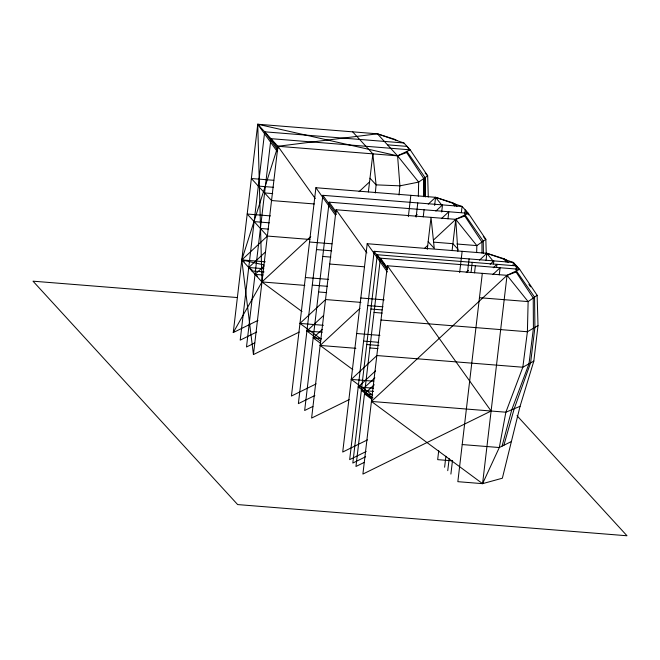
<?xml version="1.0" encoding="UTF-8"?>
<svg xmlns="http://www.w3.org/2000/svg" width="660" height="660" viewBox="0 0 660 660"><rect width="100%" height="100%" fill="white"/><g stroke="black" fill="none" stroke-linecap="round" stroke-linejoin="round"><path stroke-width="0.99" d="M418.325 196.177L418.663 182.111L397.584 155.843L377.413 133.823L257.738 124.237L233.261 332.558L257.986 320.397M476.66 252.64L476.834 245.602L455.755 219.343L336.08 209.756L311.611 418.077L349.156 399.613M375.334 193L376.084 184.858L372.85 153.862L352.679 131.843M399.028 195.013L399.902 185.839L397.584 155.843L410.19 149.828L427.672 175.799L428.282 197.002M457.875 251.369L455.755 219.343L468.353 213.32L485.842 239.299L486.247 253.432M254.735 342.944L246.493 346.995L270.963 138.674L410.19 149.828L403.903 142.972L264.685 131.819L240.207 340.139L256.69 332.029M299.227 332.062L253.44 354.577L277.909 146.264L257.738 124.237L261.971 281.944L233.261 332.558M456.893 206.58L455.169 204.08L452.587 202.719L435.575 197.315L315.901 187.729L291.431 396.049L316.156 383.889M312.906 406.436L304.664 410.495L329.134 202.174L468.353 213.32L462.074 206.464L322.847 195.319L298.378 403.631L314.861 395.53M368.379 191.936L372.85 153.862M508.192 262.573L506.459 260.073L503.885 258.712L486.874 253.308L367.199 243.721L342.721 452.042L367.447 439.882M482.32 273.355L457.842 481.676L482.576 483.656L502.359 478.211L520.063 406.312L533.833 361.086L538.007 325.57L537.133 295.292L519.651 269.313L513.365 262.457L374.146 251.303L349.676 459.624L366.16 451.522M518.76 269.239L516.508 265.889L377.289 254.735L352.811 463.056L365.632 456.753M387.37 265.749L491.106 411.023L362.901 474.07L387.37 265.749L507.045 275.335L528.124 301.595L527.398 331.749L522.827 367.232L505.873 412.203L499.306 447.529L482.576 483.656L371.432 401.437L507.045 275.335L519.651 269.313L380.424 258.167L355.954 466.48L364.196 462.429M408.342 216.637L410.842 195.335M416.122 217.124L417.788 202.917M423.241 216.876L424.075 209.781M427.259 249.414L431.021 217.363L434.255 248.35L428.159 241.709M434.627 205.433L435.575 197.315L462.074 206.464L461.356 212.553M441.688 212L442.522 204.897L435.889 211.068M447.975 218.856L448.808 211.761L441.433 218.617M452.075 250.668L455.755 219.343L464.78 216.026L465.069 214.888L483.26 241.098L483.401 253.217M464.739 213.955L465.209 209.896L468.6 214.921M438.727 450.64L437.671 459.649L452.504 460.837M459.64 272.629L462.14 251.328M444.617 467.231L445.904 456.225M467.536 272.101L469.087 258.91M447.752 470.662L449.163 458.651M471.034 272.481L472.23 262.342M450.895 474.086L452.422 461.076M474.532 272.869L475.365 265.765M486.04 260.411L486.874 253.308L513.365 262.457L516.186 266.648M493.465 263.934L493.82 260.89L490.132 264.322M496.601 267.366L496.963 264.322L493.276 267.745M499.265 274.849L500.098 267.754L492.731 274.609M482.576 483.656L507.045 275.335L516.07 272.019L516.367 270.88L534.559 297.091L534.913 327.385L530.59 362.901L514.206 408.746L503.885 445.261M513.01 265.501L513.365 262.457M516.029 269.948L516.508 265.889M423.769 178.53L423.877 196.663L423.769 178.53L406.609 152.526L406.906 151.396L425.089 177.606L425.32 196.795L425.089 177.606M502.062 446.16L511.772 409.753L528.99 363.8L533.42 328.259L533.231 298.023L516.07 272.019M253.44 354.577L241.799 259.924L277.909 146.264L377.413 133.823L394.424 139.227L396.998 140.588M302.016 311.57L261.971 281.944L241.799 259.924L267.366 236.148M252.013 269.923L248.746 267.506L265.287 252.12M257.474 276.177L255.024 274.362L264.049 265.972M310.769 236.577L261.971 281.944L304.854 285.384M359.073 191.656L369.559 181.904M321.214 339.133L299.962 323.416L325.528 299.648M415.668 215.828L417.145 214.459M428.208 204.171L435.575 197.315L441.961 205.276M320.801 341.278L306.908 330.998L323.458 315.62M320.546 343.299L313.195 337.862L322.22 329.472M352.828 369.625L320.141 345.444L359.997 308.385M424.735 248.193L427.73 245.404M433.636 239.91L455.755 219.343M372.504 395.125L351.26 379.409L376.827 355.633M466.224 272.506L468.435 270.451M479.498 260.164L486.874 253.308L493.259 261.269M372.916 397.873L358.207 386.991L375.499 370.912M371.968 398.285L361.35 390.423L374.88 377.834M371.844 399.292L364.485 393.855L374.261 384.763M537.133 295.292L528.124 301.595L479.457 297.693M538.007 325.57L527.398 331.749L381.001 320.026M533.833 361.086L522.827 367.232L376.827 355.542M511.5 441.482L499.306 447.529L462.206 444.56M520.063 406.312L505.873 412.203L371.432 401.437M315.257 198.561L277.909 146.264L397.584 155.843L406.609 152.526M387.494 144.837L407.047 146.396L409.299 149.754M273.768 180.304L251.361 178.513L271.54 200.533L314.317 203.965M258.308 186.095L273.587 187.316M264.586 192.951L272.737 193.603M270.46 215.894L247.186 214.03L267.366 236.057L309.878 239.456M254.133 221.611L269.313 222.824M433.471 242.129L452.892 243.688L458.073 249.332M456.885 244.002L476.834 245.602L485.842 239.299L483.326 236.552M260.42 228.467L268.513 229.119M309.524 242.005L331.93 243.804M316.478 249.587L331.749 250.816M322.757 256.451L330.908 257.103M329.703 264.033L364.337 266.805M244.249 261.739L241.799 259.924L265.279 261.805M248.746 267.506L263.818 268.711M251.881 270.938L264.058 271.912M305.357 277.522L328.63 279.386M255.024 274.362L263.068 275.005M312.304 285.103L327.484 286.325M318.582 291.967L326.683 292.611M360.822 297.998L384.244 299.871M325.528 299.549L360.954 302.387M367.768 305.58L383.048 306.809M237.427 297.553L33 281.176L237.658 504.578L627 535.763L517.011 415.701M370.912 309.012L382.115 309.911M374.055 312.436L382.198 313.096M299.962 323.416L323.441 325.298M356.647 333.514L379.921 335.379M306.908 330.998L322.22 332.227M363.594 341.096L378.774 342.317M313.195 337.862L321.362 338.514M366.737 344.528L378.881 345.502M369.88 347.96L377.974 348.604M320.141 345.444L355.872 348.307M351.26 379.409L373.717 381.208M358.207 386.991L373.519 388.22M361.35 390.423L373.593 391.405M364.485 393.855L372.652 394.507M397.584 155.843L257.738 124.237L277.299 151.627M241.799 259.924L263.868 264.908M377.413 133.823L403.903 142.972M425.156 173.06L427.672 175.799L418.663 182.111L399.902 185.839L376.084 184.858L369.996 178.208M380.424 258.167L387.544 268.125M377.289 254.735L387.362 268.851M374.146 251.303L387.189 269.569M367.199 243.721L387.354 271.945M336.08 209.756L366.902 252.92M329.134 202.174L336.245 212.132M322.847 195.319L336.484 214.409M315.901 187.729L335.462 215.127M270.963 138.674L278.075 148.64M264.685 131.819L277.72 150.084M528.916 284.32L530.607 286.836M503.885 258.712L506.088 262.053M464.78 216.026L481.94 242.03L482.006 253.11M452.587 202.719L454.789 206.06"/></g></svg>
